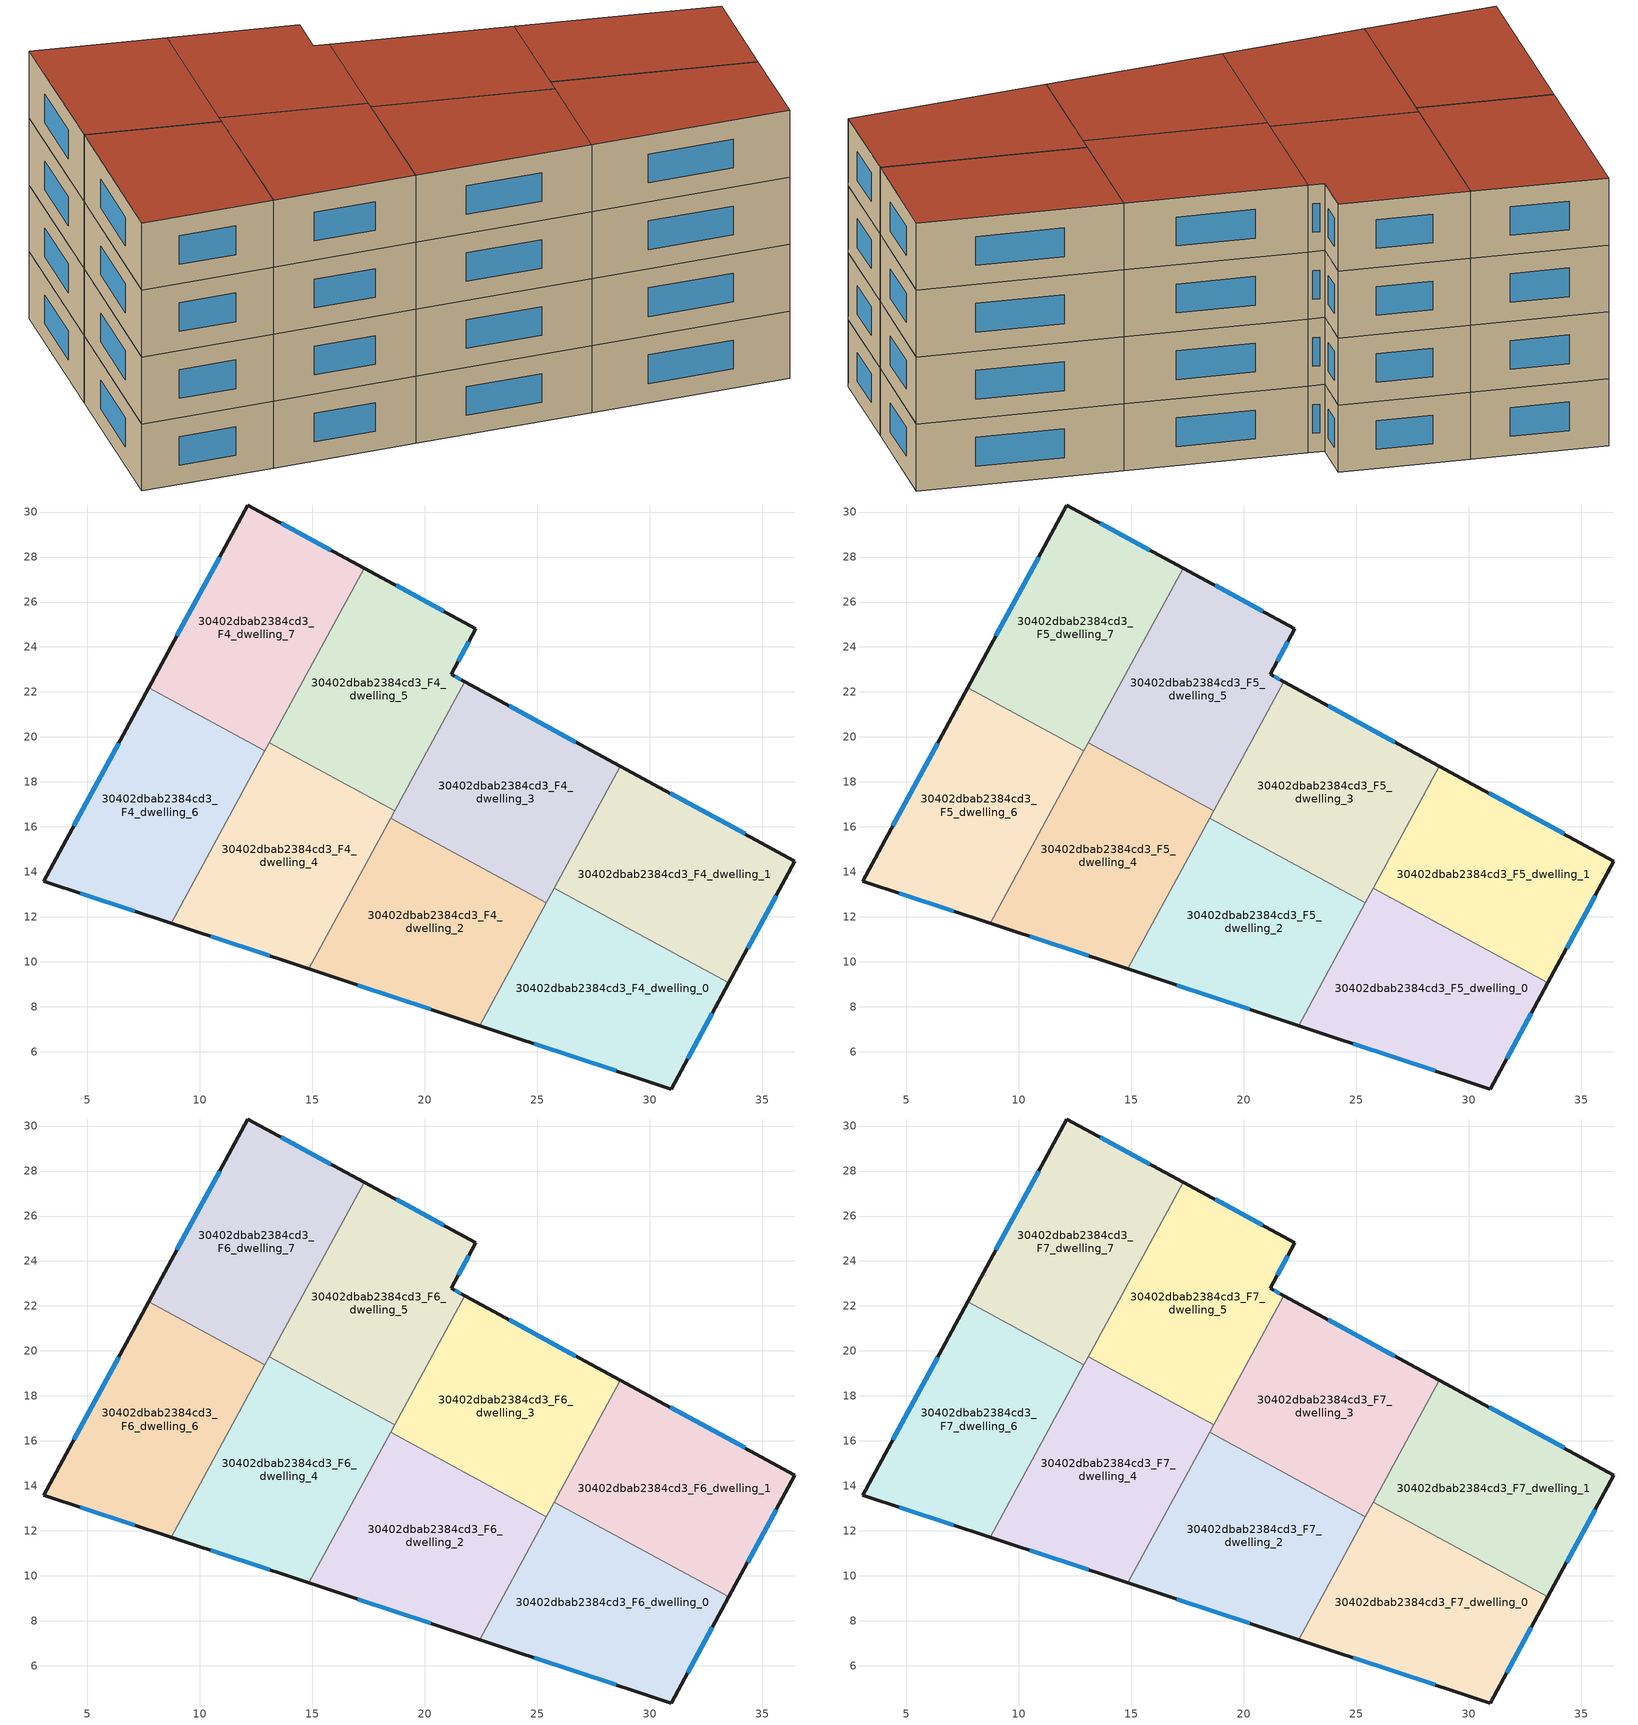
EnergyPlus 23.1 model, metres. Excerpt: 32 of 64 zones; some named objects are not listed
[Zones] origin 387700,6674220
30402dbab2384cd3_F4_dwelling_0
 floor to 30402dbab2384cd3_F3_dwelling_0 (EU_floor_Construction): 33.51,9.07 30.95,4.35 22.43,7.17 25.76,13.28 z12
 wall outside (EU_wall_Construction): 22.43,7.17 30.95,4.35 33.51,9.07 z12:15
 wall to 30402dbab2384cd3_F4_dwelling_1 (EU_wall_Construction): 33.51,9.07 25.76,13.28 z12:15
 wall to 30402dbab2384cd3_F4_dwelling_2 (EU_wall_Construction): 25.4,12.62 22.43,7.17 z12:15
 wall to 30402dbab2384cd3_F4_dwelling_3 (EU_wall_Construction): 25.75,13.28 25.4,12.62 z12:15
 window (EU_Window_Construction): 31.68,5.7 32.78,7.72 / 24.87,6.36 28.52,5.15 z12.86:14.14
30402dbab2384cd3_F4_dwelling_1
 floor to 30402dbab2384cd3_F3_dwelling_1 (EU_floor_Construction): 36.46,14.48 33.51,9.07 25.76,13.28 28.7,18.7 z12
 wall outside (EU_wall_Construction): 33.51,9.07 36.46,14.48 28.7,18.7 z12:15
 wall to 30402dbab2384cd3_F4_dwelling_3 (EU_wall_Construction): 28.7,18.7 25.76,13.28 z12:15
 window (EU_Window_Construction): 34.24,15.69 30.91,17.49 / 34.35,10.62 35.61,12.94 z12.86:14.14
30402dbab2384cd3_F4_dwelling_2
 floor to 30402dbab2384cd3_F3_dwelling_2 (EU_floor_Construction): 25.4,12.62 22.43,7.17 14.84,9.68 18.48,16.38 z12
 wall outside (EU_wall_Construction): 14.84,9.68 22.43,7.17 z12:15
 wall to 30402dbab2384cd3_F4_dwelling_3 (EU_wall_Construction): 25.4,12.62 18.48,16.38 z12:15
 wall to 30402dbab2384cd3_F4_dwelling_4 (EU_wall_Construction): 18.48,16.38 14.84,9.68 z12:15
 window (EU_Window_Construction): 17.01,8.97 20.27,7.89 z12.86:14.14
30402dbab2384cd3_F4_dwelling_3
 floor to 30402dbab2384cd3_F3_dwelling_3 (EU_floor_Construction): 28.7,18.7 25.4,12.62 18.48,16.38 21.78,22.46 z12
 wall outside (EU_wall_Construction): 28.7,18.7 21.78,22.46 z12:15
 wall to 30402dbab2384cd3_F4_dwelling_5 (EU_wall_Construction): 21.78,22.46 18.66,16.72 z12:15
 wall to 30402dbab2384cd3_F4_dwelling_4 (EU_wall_Construction): 18.66,16.72 18.48,16.38 z12:15
 window (EU_Window_Construction): 26.72,19.77 23.76,21.38 z12.86:14.14
30402dbab2384cd3_F4_dwelling_4
 floor to 30402dbab2384cd3_F3_dwelling_4 (EU_floor_Construction): 18.66,16.72 14.84,9.68 8.72,11.71 13.09,19.75 z12
 wall outside (EU_wall_Construction): 8.72,11.71 14.84,9.68 z12:15
 wall to 30402dbab2384cd3_F4_dwelling_5 (EU_wall_Construction): 18.66,16.72 13.09,19.75 z12:15
 wall to 30402dbab2384cd3_F4_dwelling_6 (EU_wall_Construction): 12.89,19.38 8.72,11.71 z12:15
 wall to 30402dbab2384cd3_F4_dwelling_7 (EU_wall_Construction): 13.09,19.75 12.89,19.38 z12:15
 window (EU_Window_Construction): 10.47,11.13 13.09,10.26 z12.86:14.14
30402dbab2384cd3_F4_dwelling_5
 floor to 30402dbab2384cd3_F3_dwelling_5 (EU_floor_Construction): 22.27,24.81 21.17,22.79 21.78,22.46 18.66,16.72 13.09,19.75 17.3,27.5 z12
 wall outside (EU_wall_Construction): 21.78,22.46 21.17,22.79 22.27,24.81 17.3,27.5 z12:15
 wall to 30402dbab2384cd3_F4_dwelling_7 (EU_wall_Construction): 17.3,27.5 13.09,19.75 z12:15
 window (EU_Window_Construction): 20.85,25.58 18.72,26.73 / 21.48,23.37 21.95,24.23 / 21.61,22.55 21.34,22.69 z12.86:14.14
30402dbab2384cd3_F4_dwelling_6
 floor to 30402dbab2384cd3_F3_dwelling_6 (EU_floor_Construction): 12.89,19.38 8.72,11.71 3.05,13.59 7.72,22.18 z12
 wall outside (EU_wall_Construction): 7.72,22.18 3.05,13.59 8.72,11.71 z12:15
 wall to 30402dbab2384cd3_F4_dwelling_7 (EU_wall_Construction): 12.89,19.38 7.72,22.18 z12:15
 window (EU_Window_Construction): 4.67,13.05 7.1,12.25 / 6.38,19.73 4.38,16.05 z12.86:14.14
30402dbab2384cd3_F4_dwelling_7
 floor to 30402dbab2384cd3_F3_dwelling_7 (EU_floor_Construction): 17.3,27.5 12.89,19.38 7.72,22.18 12.13,30.31 z12
 wall outside (EU_wall_Construction): 17.3,27.5 12.13,30.31 7.72,22.18 z12:15
 window (EU_Window_Construction): 10.87,27.99 8.98,24.51 / 15.83,28.31 13.61,29.51 z12.86:14.14
30402dbab2384cd3_F5_dwelling_0
 floor to 30402dbab2384cd3_F4_dwelling_0 (EU_floor_Construction): 33.51,9.07 30.95,4.35 22.43,7.17 25.76,13.28 z15
 wall outside (EU_wall_Construction): 22.43,7.17 30.95,4.35 33.51,9.07 z15:18
 wall to 30402dbab2384cd3_F5_dwelling_1 (EU_wall_Construction): 33.51,9.07 25.76,13.28 z15:18
 wall to 30402dbab2384cd3_F5_dwelling_2 (EU_wall_Construction): 25.4,12.62 22.43,7.17 z15:18
 wall to 30402dbab2384cd3_F5_dwelling_3 (EU_wall_Construction): 25.75,13.28 25.4,12.62 z15:18
 window (EU_Window_Construction): 31.68,5.7 32.78,7.72 / 24.87,6.36 28.52,5.15 z15.86:17.14
30402dbab2384cd3_F5_dwelling_1
 floor to 30402dbab2384cd3_F4_dwelling_1 (EU_floor_Construction): 36.46,14.48 33.51,9.07 25.76,13.28 28.7,18.7 z15
 wall outside (EU_wall_Construction): 33.51,9.07 36.46,14.48 28.7,18.7 z15:18
 wall to 30402dbab2384cd3_F5_dwelling_3 (EU_wall_Construction): 28.7,18.7 25.76,13.28 z15:18
 window (EU_Window_Construction): 34.24,15.69 30.91,17.49 / 34.35,10.62 35.61,12.94 z15.86:17.14
30402dbab2384cd3_F5_dwelling_2
 floor to 30402dbab2384cd3_F4_dwelling_2 (EU_floor_Construction): 25.4,12.62 22.43,7.17 14.84,9.68 18.48,16.38 z15
 wall outside (EU_wall_Construction): 14.84,9.68 22.43,7.17 z15:18
 wall to 30402dbab2384cd3_F5_dwelling_3 (EU_wall_Construction): 25.4,12.62 18.48,16.38 z15:18
 wall to 30402dbab2384cd3_F5_dwelling_4 (EU_wall_Construction): 18.48,16.38 14.84,9.68 z15:18
 window (EU_Window_Construction): 17.01,8.97 20.27,7.89 z15.86:17.14
30402dbab2384cd3_F5_dwelling_3
 floor to 30402dbab2384cd3_F4_dwelling_3 (EU_floor_Construction): 28.7,18.7 25.4,12.62 18.48,16.38 21.78,22.46 z15
 wall outside (EU_wall_Construction): 28.7,18.7 21.78,22.46 z15:18
 wall to 30402dbab2384cd3_F5_dwelling_5 (EU_wall_Construction): 21.78,22.46 18.66,16.72 z15:18
 wall to 30402dbab2384cd3_F5_dwelling_4 (EU_wall_Construction): 18.66,16.72 18.48,16.38 z15:18
 window (EU_Window_Construction): 26.72,19.77 23.76,21.38 z15.86:17.14
30402dbab2384cd3_F5_dwelling_4
 floor to 30402dbab2384cd3_F4_dwelling_4 (EU_floor_Construction): 18.66,16.72 14.84,9.68 8.72,11.71 13.09,19.75 z15
 wall outside (EU_wall_Construction): 8.72,11.71 14.84,9.68 z15:18
 wall to 30402dbab2384cd3_F5_dwelling_5 (EU_wall_Construction): 18.66,16.72 13.09,19.75 z15:18
 wall to 30402dbab2384cd3_F5_dwelling_6 (EU_wall_Construction): 12.89,19.38 8.72,11.71 z15:18
 wall to 30402dbab2384cd3_F5_dwelling_7 (EU_wall_Construction): 13.09,19.75 12.89,19.38 z15:18
 window (EU_Window_Construction): 10.47,11.13 13.09,10.26 z15.86:17.14
30402dbab2384cd3_F5_dwelling_5
 floor to 30402dbab2384cd3_F4_dwelling_5 (EU_floor_Construction): 22.27,24.81 21.17,22.79 21.78,22.46 18.66,16.72 13.09,19.75 17.3,27.5 z15
 wall outside (EU_wall_Construction): 21.78,22.46 21.17,22.79 22.27,24.81 17.3,27.5 z15:18
 wall to 30402dbab2384cd3_F5_dwelling_7 (EU_wall_Construction): 17.3,27.5 13.09,19.75 z15:18
 window (EU_Window_Construction): 20.85,25.58 18.72,26.73 / 21.48,23.37 21.95,24.23 / 21.61,22.55 21.34,22.69 z15.86:17.14
30402dbab2384cd3_F5_dwelling_6
 floor to 30402dbab2384cd3_F4_dwelling_6 (EU_floor_Construction): 12.89,19.38 8.72,11.71 3.05,13.59 7.72,22.18 z15
 wall outside (EU_wall_Construction): 7.72,22.18 3.05,13.59 8.72,11.71 z15:18
 wall to 30402dbab2384cd3_F5_dwelling_7 (EU_wall_Construction): 12.89,19.38 7.72,22.18 z15:18
 window (EU_Window_Construction): 4.67,13.05 7.1,12.25 / 6.38,19.73 4.38,16.05 z15.86:17.14
30402dbab2384cd3_F5_dwelling_7
 floor to 30402dbab2384cd3_F4_dwelling_7 (EU_floor_Construction): 17.3,27.5 12.89,19.38 7.72,22.18 12.13,30.31 z15
 wall outside (EU_wall_Construction): 17.3,27.5 12.13,30.31 7.72,22.18 z15:18
 window (EU_Window_Construction): 10.87,27.99 8.98,24.51 / 15.83,28.31 13.61,29.51 z15.86:17.14
30402dbab2384cd3_F6_dwelling_0
 floor to 30402dbab2384cd3_F5_dwelling_0 (EU_floor_Construction): 33.51,9.07 30.95,4.35 22.43,7.17 25.76,13.28 z18
 wall outside (EU_wall_Construction): 22.43,7.17 30.95,4.35 33.51,9.07 z18:21
 wall to 30402dbab2384cd3_F6_dwelling_1 (EU_wall_Construction): 33.51,9.07 25.76,13.28 z18:21
 wall to 30402dbab2384cd3_F6_dwelling_2 (EU_wall_Construction): 25.4,12.62 22.43,7.17 z18:21
 wall to 30402dbab2384cd3_F6_dwelling_3 (EU_wall_Construction): 25.75,13.28 25.4,12.62 z18:21
 window (EU_Window_Construction): 31.68,5.7 32.78,7.72 / 24.87,6.36 28.52,5.15 z18.86:20.14
30402dbab2384cd3_F6_dwelling_1
 floor to 30402dbab2384cd3_F5_dwelling_1 (EU_floor_Construction): 36.46,14.48 33.51,9.07 25.76,13.28 28.7,18.7 z18
 wall outside (EU_wall_Construction): 33.51,9.07 36.46,14.48 28.7,18.7 z18:21
 wall to 30402dbab2384cd3_F6_dwelling_3 (EU_wall_Construction): 28.7,18.7 25.76,13.28 z18:21
 window (EU_Window_Construction): 34.24,15.69 30.91,17.49 / 34.35,10.62 35.61,12.94 z18.86:20.14
30402dbab2384cd3_F6_dwelling_2
 floor to 30402dbab2384cd3_F5_dwelling_2 (EU_floor_Construction): 25.4,12.62 22.43,7.17 14.84,9.68 18.48,16.38 z18
 wall outside (EU_wall_Construction): 14.84,9.68 22.43,7.17 z18:21
 wall to 30402dbab2384cd3_F6_dwelling_3 (EU_wall_Construction): 25.4,12.62 18.48,16.38 z18:21
 wall to 30402dbab2384cd3_F6_dwelling_4 (EU_wall_Construction): 18.48,16.38 14.84,9.68 z18:21
 window (EU_Window_Construction): 17.01,8.97 20.27,7.89 z18.86:20.14
30402dbab2384cd3_F6_dwelling_3
 floor to 30402dbab2384cd3_F5_dwelling_3 (EU_floor_Construction): 28.7,18.7 25.4,12.62 18.48,16.38 21.78,22.46 z18
 wall outside (EU_wall_Construction): 28.7,18.7 21.78,22.46 z18:21
 wall to 30402dbab2384cd3_F6_dwelling_5 (EU_wall_Construction): 21.78,22.46 18.66,16.72 z18:21
 wall to 30402dbab2384cd3_F6_dwelling_4 (EU_wall_Construction): 18.66,16.72 18.48,16.38 z18:21
 window (EU_Window_Construction): 26.72,19.77 23.76,21.38 z18.86:20.14
30402dbab2384cd3_F6_dwelling_4
 floor to 30402dbab2384cd3_F5_dwelling_4 (EU_floor_Construction): 18.66,16.72 14.84,9.68 8.72,11.71 13.09,19.75 z18
 wall outside (EU_wall_Construction): 8.72,11.71 14.84,9.68 z18:21
 wall to 30402dbab2384cd3_F6_dwelling_5 (EU_wall_Construction): 18.66,16.72 13.09,19.75 z18:21
 wall to 30402dbab2384cd3_F6_dwelling_6 (EU_wall_Construction): 12.89,19.38 8.72,11.71 z18:21
 wall to 30402dbab2384cd3_F6_dwelling_7 (EU_wall_Construction): 13.09,19.75 12.89,19.38 z18:21
 window (EU_Window_Construction): 10.47,11.13 13.09,10.26 z18.86:20.14
30402dbab2384cd3_F6_dwelling_5
 floor to 30402dbab2384cd3_F5_dwelling_5 (EU_floor_Construction): 22.27,24.81 21.17,22.79 21.78,22.46 18.66,16.72 13.09,19.75 17.3,27.5 z18
 wall outside (EU_wall_Construction): 21.78,22.46 21.17,22.79 22.27,24.81 17.3,27.5 z18:21
 wall to 30402dbab2384cd3_F6_dwelling_7 (EU_wall_Construction): 17.3,27.5 13.09,19.75 z18:21
 window (EU_Window_Construction): 20.85,25.58 18.72,26.73 / 21.48,23.37 21.95,24.23 / 21.61,22.55 21.34,22.69 z18.86:20.14
30402dbab2384cd3_F6_dwelling_6
 floor to 30402dbab2384cd3_F5_dwelling_6 (EU_floor_Construction): 12.89,19.38 8.72,11.71 3.05,13.59 7.72,22.18 z18
 wall outside (EU_wall_Construction): 7.72,22.18 3.05,13.59 8.72,11.71 z18:21
 wall to 30402dbab2384cd3_F6_dwelling_7 (EU_wall_Construction): 12.89,19.38 7.72,22.18 z18:21
 window (EU_Window_Construction): 4.67,13.05 7.1,12.25 / 6.38,19.73 4.38,16.05 z18.86:20.14
30402dbab2384cd3_F6_dwelling_7
 floor to 30402dbab2384cd3_F5_dwelling_7 (EU_floor_Construction): 17.3,27.5 12.89,19.38 7.72,22.18 12.13,30.31 z18
 wall outside (EU_wall_Construction): 17.3,27.5 12.13,30.31 7.72,22.18 z18:21
 window (EU_Window_Construction): 10.87,27.99 8.98,24.51 / 15.83,28.31 13.61,29.51 z18.86:20.14
30402dbab2384cd3_F7_dwelling_0
 floor to 30402dbab2384cd3_F6_dwelling_0 (EU_floor_Construction): 33.51,9.07 30.95,4.35 22.43,7.17 25.76,13.28 z21
 wall outside (EU_wall_Construction): 22.43,7.17 30.95,4.35 33.51,9.07 z21:24
 wall to 30402dbab2384cd3_F7_dwelling_1 (EU_wall_Construction): 33.51,9.07 25.76,13.28 z21:24
 wall to 30402dbab2384cd3_F7_dwelling_2 (EU_wall_Construction): 25.4,12.62 22.43,7.17 z21:24
 wall to 30402dbab2384cd3_F7_dwelling_3 (EU_wall_Construction): 25.75,13.28 25.4,12.62 z21:24
 window (EU_Window_Construction): 31.68,5.7 32.78,7.72 / 24.87,6.36 28.52,5.15 z21.86:23.14
 roof outside (EU_roof_Construction): 30.95,4.35 33.51,9.07 25.76,13.28 22.43,7.17 z24
30402dbab2384cd3_F7_dwelling_1
 floor to 30402dbab2384cd3_F6_dwelling_1 (EU_floor_Construction): 36.46,14.48 33.51,9.07 25.76,13.28 28.7,18.7 z21
 wall outside (EU_wall_Construction): 33.51,9.07 36.46,14.48 28.7,18.7 z21:24
 wall to 30402dbab2384cd3_F7_dwelling_3 (EU_wall_Construction): 28.7,18.7 25.76,13.28 z21:24
 window (EU_Window_Construction): 34.24,15.69 30.91,17.49 / 34.35,10.62 35.61,12.94 z21.86:23.14
 roof outside (EU_roof_Construction): 33.51,9.07 36.46,14.48 28.7,18.7 25.76,13.28 z24
30402dbab2384cd3_F7_dwelling_2
 floor to 30402dbab2384cd3_F6_dwelling_2 (EU_floor_Construction): 25.4,12.62 22.43,7.17 14.84,9.68 18.48,16.38 z21
 wall outside (EU_wall_Construction): 14.84,9.68 22.43,7.17 z21:24
 wall to 30402dbab2384cd3_F7_dwelling_3 (EU_wall_Construction): 25.4,12.62 18.48,16.38 z21:24
 wall to 30402dbab2384cd3_F7_dwelling_4 (EU_wall_Construction): 18.48,16.38 14.84,9.68 z21:24
 window (EU_Window_Construction): 17.01,8.97 20.27,7.89 z21.86:23.14
 roof outside (EU_roof_Construction): 22.43,7.17 25.4,12.62 18.48,16.38 14.84,9.68 z24
30402dbab2384cd3_F7_dwelling_3
 floor to 30402dbab2384cd3_F6_dwelling_3 (EU_floor_Construction): 28.7,18.7 25.4,12.62 18.48,16.38 21.78,22.46 z21
 wall outside (EU_wall_Construction): 28.7,18.7 21.78,22.46 z21:24
 wall to 30402dbab2384cd3_F7_dwelling_5 (EU_wall_Construction): 21.78,22.46 18.66,16.72 z21:24
 wall to 30402dbab2384cd3_F7_dwelling_4 (EU_wall_Construction): 18.66,16.72 18.48,16.38 z21:24
 window (EU_Window_Construction): 26.72,19.77 23.76,21.38 z21.86:23.14
 roof outside (EU_roof_Construction): 25.4,12.62 28.7,18.7 21.78,22.46 18.48,16.38 z24
30402dbab2384cd3_F7_dwelling_4
 floor to 30402dbab2384cd3_F6_dwelling_4 (EU_floor_Construction): 18.66,16.72 14.84,9.68 8.72,11.71 13.09,19.75 z21
 wall outside (EU_wall_Construction): 8.72,11.71 14.84,9.68 z21:24
 wall to 30402dbab2384cd3_F7_dwelling_5 (EU_wall_Construction): 18.66,16.72 13.09,19.75 z21:24
 wall to 30402dbab2384cd3_F7_dwelling_6 (EU_wall_Construction): 12.89,19.38 8.72,11.71 z21:24
 wall to 30402dbab2384cd3_F7_dwelling_7 (EU_wall_Construction): 13.09,19.75 12.89,19.38 z21:24
 window (EU_Window_Construction): 10.47,11.13 13.09,10.26 z21.86:23.14
 roof outside (EU_roof_Construction): 14.84,9.68 18.66,16.72 13.09,19.75 8.72,11.71 z24
30402dbab2384cd3_F7_dwelling_5
 floor to 30402dbab2384cd3_F6_dwelling_5 (EU_floor_Construction): 22.27,24.81 21.17,22.79 21.78,22.46 18.66,16.72 13.09,19.75 17.3,27.5 z21
 wall outside (EU_wall_Construction): 21.78,22.46 21.17,22.79 22.27,24.81 17.3,27.5 z21:24
 wall to 30402dbab2384cd3_F7_dwelling_7 (EU_wall_Construction): 17.3,27.5 13.09,19.75 z21:24
 window (EU_Window_Construction): 20.85,25.58 18.72,26.73 / 21.48,23.37 21.95,24.23 / 21.61,22.55 21.34,22.69 z21.86:23.14
 roof outside (EU_roof_Construction): 18.66,16.72 21.78,22.46 21.17,22.79 22.27,24.81 17.3,27.5 13.09,19.75 z24
30402dbab2384cd3_F7_dwelling_6
 floor to 30402dbab2384cd3_F6_dwelling_6 (EU_floor_Construction): 12.89,19.38 8.72,11.71 3.05,13.59 7.72,22.18 z21
 wall outside (EU_wall_Construction): 7.72,22.18 3.05,13.59 8.72,11.71 z21:24
 wall to 30402dbab2384cd3_F7_dwelling_7 (EU_wall_Construction): 12.89,19.38 7.72,22.18 z21:24
 window (EU_Window_Construction): 4.67,13.05 7.1,12.25 / 6.38,19.73 4.38,16.05 z21.86:23.14
 roof outside (EU_roof_Construction): 8.72,11.71 12.89,19.38 7.72,22.18 3.05,13.59 z24
30402dbab2384cd3_F7_dwelling_7
 floor to 30402dbab2384cd3_F6_dwelling_7 (EU_floor_Construction): 17.3,27.5 12.89,19.38 7.72,22.18 12.13,30.31 z21
 wall outside (EU_wall_Construction): 17.3,27.5 12.13,30.31 7.72,22.18 z21:24
 window (EU_Window_Construction): 10.87,27.99 8.98,24.51 / 15.83,28.31 13.61,29.51 z21.86:23.14
 roof outside (EU_roof_Construction): 12.89,19.38 17.3,27.5 12.13,30.31 7.72,22.18 z24
[Building]
EU S2 Campaign: North Axis=0; Terrain=City; Solar Distribution=FullExterior
[Site:Location]
Helsinki-Vantaa.AP: Latitude=60.317; Longitude=24.963; Time Zone=2; Elevation=54.6
[SizingPeriod:WeatherFileDays]
AnnualSizingPeriod: Begin Month=1; Begin Day of Month=1; End Month=12; End Day of Month=31; Day of Week for Start Day=Monday; Use Weather File Daylight Saving Period=No; Use Weather File Rain and Snow Indicators=No
[MATERIAL]
EU_InternalMass_Material: Roughness=MediumRough; Thickness=0.1; Conductivity=1; Density=1800; Specific Heat=900; Thermal Absorptance=0.9; Solar Absorptance=0.7; Visible Absorptance=0.7
[MATERIAL:NOMASS] Roughness=MediumRough; Thermal Absorptance=0.9; Solar Absorptance=0.7; Visible Absorptance=0.7
Name | Thermal Resistance
EU_wall_NoMass | 5.91765
EU_roof_NoMass | 11.1778
EU_floor_NoMass | 6.2875
[WINDOWMATERIAL:SIMPLEGLAZINGSYSTEM]
EU_Window_SimpleGlazing: UFactor=0.994035; Solar Heat Gain Coefficient=0.7; Visible Transmittance=0.7
[CONSTRUCTION]
EU_wall_Construction: EU_wall_NoMass
EU_roof_Construction: EU_roof_NoMass
EU_floor_Construction: EU_floor_NoMass
EU_Window_Construction: EU_Window_SimpleGlazing
EU_InternalMass_Construction: EU_InternalMass_Material
[ZONE] Type=1; Multiplier=1; Ceiling Height=autocalculate; Floor Area=autocalculate; Part of Total Floor Area=Yes
Name | Volume
30402dbab2384cd3_F4_dwelling_0; 30402dbab2384cd3_F5_dwelling_0; 30402dbab2384cd3_F6_dwelling_0; 30402dbab2384cd3_F7_dwelling_0 | 163.248
30402dbab2384cd3_F4_dwelling_1; 30402dbab2384cd3_F5_dwelling_1; 30402dbab2384cd3_F6_dwelling_1; 30402dbab2384cd3_F7_dwelling_1 | 163.244
30402dbab2384cd3_F4_dwelling_2; 30402dbab2384cd3_F5_dwelling_2; 30402dbab2384cd3_F6_dwelling_2; 30402dbab2384cd3_F7_dwelling_2 | 163.25
30402dbab2384cd3_F4_dwelling_3; 30402dbab2384cd3_F5_dwelling_3; 30402dbab2384cd3_F6_dwelling_3; 30402dbab2384cd3_F7_dwelling_3 | 163.269
30402dbab2384cd3_F4_dwelling_4; 30402dbab2384cd3_F5_dwelling_4; 30402dbab2384cd3_F6_dwelling_4; 30402dbab2384cd3_F7_dwelling_4; 30402dbab2384cd3_F4_dwelling_5; 30402dbab2384cd3_F5_dwelling_5; 30402dbab2384cd3_F6_dwelling_5; 30402dbab2384cd3_F7_dwelling_5 | 163.252
30402dbab2384cd3_F4_dwelling_6; 30402dbab2384cd3_F5_dwelling_6; 30402dbab2384cd3_F6_dwelling_6; 30402dbab2384cd3_F7_dwelling_6 | 163.263
30402dbab2384cd3_F4_dwelling_7; 30402dbab2384cd3_F5_dwelling_7; 30402dbab2384cd3_F6_dwelling_7; 30402dbab2384cd3_F7_dwelling_7 | 163.257
[INTERNALMASS] Construction=EU_InternalMass_Construction
Name | Zone or ZoneList | Surface Area
30402dbab2384cd3_F4_dwelling_0_EU_InternalMass | 30402dbab2384cd3_F4_dwelling_0 | 54.4162
30402dbab2384cd3_F4_dwelling_1_EU_InternalMass | 30402dbab2384cd3_F4_dwelling_1 | 54.4143
30402dbab2384cd3_F4_dwelling_2_EU_InternalMass | 30402dbab2384cd3_F4_dwelling_2 | 54.4169
30402dbab2384cd3_F4_dwelling_3_EU_InternalMass | 30402dbab2384cd3_F4_dwelling_3 | 54.4228
30402dbab2384cd3_F4_dwelling_4_EU_InternalMass | 30402dbab2384cd3_F4_dwelling_4 | 54.4176
30402dbab2384cd3_F4_dwelling_5_EU_InternalMass | 30402dbab2384cd3_F4_dwelling_5 | 54.417
30402dbab2384cd3_F4_dwelling_6_EU_InternalMass | 30402dbab2384cd3_F4_dwelling_6 | 54.4213
30402dbab2384cd3_F4_dwelling_7_EU_InternalMass | 30402dbab2384cd3_F4_dwelling_7 | 54.4189
30402dbab2384cd3_F5_dwelling_0_EU_InternalMass | 30402dbab2384cd3_F5_dwelling_0 | 54.4162
30402dbab2384cd3_F5_dwelling_1_EU_InternalMass | 30402dbab2384cd3_F5_dwelling_1 | 54.4143
30402dbab2384cd3_F5_dwelling_2_EU_InternalMass | 30402dbab2384cd3_F5_dwelling_2 | 54.4169
30402dbab2384cd3_F5_dwelling_3_EU_InternalMass | 30402dbab2384cd3_F5_dwelling_3 | 54.4228
30402dbab2384cd3_F5_dwelling_4_EU_InternalMass | 30402dbab2384cd3_F5_dwelling_4 | 54.4176
30402dbab2384cd3_F5_dwelling_5_EU_InternalMass | 30402dbab2384cd3_F5_dwelling_5 | 54.417
30402dbab2384cd3_F5_dwelling_6_EU_InternalMass | 30402dbab2384cd3_F5_dwelling_6 | 54.4213
30402dbab2384cd3_F5_dwelling_7_EU_InternalMass | 30402dbab2384cd3_F5_dwelling_7 | 54.4189
30402dbab2384cd3_F6_dwelling_0_EU_InternalMass | 30402dbab2384cd3_F6_dwelling_0 | 54.4162
30402dbab2384cd3_F6_dwelling_1_EU_InternalMass | 30402dbab2384cd3_F6_dwelling_1 | 54.4143
30402dbab2384cd3_F6_dwelling_2_EU_InternalMass | 30402dbab2384cd3_F6_dwelling_2 | 54.4169
30402dbab2384cd3_F6_dwelling_3_EU_InternalMass | 30402dbab2384cd3_F6_dwelling_3 | 54.4228
30402dbab2384cd3_F6_dwelling_4_EU_InternalMass | 30402dbab2384cd3_F6_dwelling_4 | 54.4176
30402dbab2384cd3_F6_dwelling_5_EU_InternalMass | 30402dbab2384cd3_F6_dwelling_5 | 54.417
30402dbab2384cd3_F6_dwelling_6_EU_InternalMass | 30402dbab2384cd3_F6_dwelling_6 | 54.4213
30402dbab2384cd3_F6_dwelling_7_EU_InternalMass | 30402dbab2384cd3_F6_dwelling_7 | 54.4189
30402dbab2384cd3_F7_dwelling_0_EU_InternalMass | 30402dbab2384cd3_F7_dwelling_0 | 54.4162
30402dbab2384cd3_F7_dwelling_1_EU_InternalMass | 30402dbab2384cd3_F7_dwelling_1 | 54.4143
30402dbab2384cd3_F7_dwelling_2_EU_InternalMass | 30402dbab2384cd3_F7_dwelling_2 | 54.4169
30402dbab2384cd3_F7_dwelling_3_EU_InternalMass | 30402dbab2384cd3_F7_dwelling_3 | 54.4228
30402dbab2384cd3_F7_dwelling_4_EU_InternalMass | 30402dbab2384cd3_F7_dwelling_4 | 54.4176
30402dbab2384cd3_F7_dwelling_5_EU_InternalMass | 30402dbab2384cd3_F7_dwelling_5 | 54.417
30402dbab2384cd3_F7_dwelling_6_EU_InternalMass | 30402dbab2384cd3_F7_dwelling_6 | 54.4213
30402dbab2384cd3_F7_dwelling_7_EU_InternalMass | 30402dbab2384cd3_F7_dwelling_7 | 54.4189
[OTHEREQUIPMENT] Fuel Type=Electricity; Design Level Calculation Method=Watts/Area; Power per Zone Floor Area=1; Fraction Latent=0; Fraction Radiant=0; Fraction Lost=0; Carbon Dioxide Generation Rate=0; EndUse Subcategory=EU_Step8_InternalGains
Name | Zone or ZoneList or Space or SpaceList | Schedule
EU_Step8_InternalGain_30402dbab2384cd3_F4_dwelling_0_f000 | 30402dbab2384cd3_F4_dwelling_0 | EU_Step8_GainSchedule_30402dbab2384cd3_F4_dwelling_0_f000
EU_Step8_InternalGain_30402dbab2384cd3_F4_dwelling_1_f000 | 30402dbab2384cd3_F4_dwelling_1 | EU_Step8_GainSchedule_30402dbab2384cd3_F4_dwelling_1_f000
EU_Step8_InternalGain_30402dbab2384cd3_F4_dwelling_2_f000 | 30402dbab2384cd3_F4_dwelling_2 | EU_Step8_GainSchedule_30402dbab2384cd3_F4_dwelling_2_f000
EU_Step8_InternalGain_30402dbab2384cd3_F4_dwelling_3_f000 | 30402dbab2384cd3_F4_dwelling_3 | EU_Step8_GainSchedule_30402dbab2384cd3_F4_dwelling_3_f000
EU_Step8_InternalGain_30402dbab2384cd3_F4_dwelling_4_f000 | 30402dbab2384cd3_F4_dwelling_4 | EU_Step8_GainSchedule_30402dbab2384cd3_F4_dwelling_4_f000
EU_Step8_InternalGain_30402dbab2384cd3_F4_dwelling_5_f000 | 30402dbab2384cd3_F4_dwelling_5 | EU_Step8_GainSchedule_30402dbab2384cd3_F4_dwelling_5_f000
EU_Step8_InternalGain_30402dbab2384cd3_F4_dwelling_6_f000 | 30402dbab2384cd3_F4_dwelling_6 | EU_Step8_GainSchedule_30402dbab2384cd3_F4_dwelling_6_f000
EU_Step8_InternalGain_30402dbab2384cd3_F4_dwelling_7_f000 | 30402dbab2384cd3_F4_dwelling_7 | EU_Step8_GainSchedule_30402dbab2384cd3_F4_dwelling_7_f000
EU_Step8_InternalGain_30402dbab2384cd3_F5_dwelling_0_f000 | 30402dbab2384cd3_F5_dwelling_0 | EU_Step8_GainSchedule_30402dbab2384cd3_F5_dwelling_0_f000
EU_Step8_InternalGain_30402dbab2384cd3_F5_dwelling_1_f000 | 30402dbab2384cd3_F5_dwelling_1 | EU_Step8_GainSchedule_30402dbab2384cd3_F5_dwelling_1_f000
EU_Step8_InternalGain_30402dbab2384cd3_F5_dwelling_2_f000 | 30402dbab2384cd3_F5_dwelling_2 | EU_Step8_GainSchedule_30402dbab2384cd3_F5_dwelling_2_f000
EU_Step8_InternalGain_30402dbab2384cd3_F5_dwelling_3_f000 | 30402dbab2384cd3_F5_dwelling_3 | EU_Step8_GainSchedule_30402dbab2384cd3_F5_dwelling_3_f000
EU_Step8_InternalGain_30402dbab2384cd3_F5_dwelling_4_f000 | 30402dbab2384cd3_F5_dwelling_4 | EU_Step8_GainSchedule_30402dbab2384cd3_F5_dwelling_4_f000
EU_Step8_InternalGain_30402dbab2384cd3_F5_dwelling_5_f000 | 30402dbab2384cd3_F5_dwelling_5 | EU_Step8_GainSchedule_30402dbab2384cd3_F5_dwelling_5_f000
EU_Step8_InternalGain_30402dbab2384cd3_F5_dwelling_6_f000 | 30402dbab2384cd3_F5_dwelling_6 | EU_Step8_GainSchedule_30402dbab2384cd3_F5_dwelling_6_f000
EU_Step8_InternalGain_30402dbab2384cd3_F5_dwelling_7_f000 | 30402dbab2384cd3_F5_dwelling_7 | EU_Step8_GainSchedule_30402dbab2384cd3_F5_dwelling_7_f000
EU_Step8_InternalGain_30402dbab2384cd3_F6_dwelling_0_f000 | 30402dbab2384cd3_F6_dwelling_0 | EU_Step8_GainSchedule_30402dbab2384cd3_F6_dwelling_0_f000
EU_Step8_InternalGain_30402dbab2384cd3_F6_dwelling_1_f000 | 30402dbab2384cd3_F6_dwelling_1 | EU_Step8_GainSchedule_30402dbab2384cd3_F6_dwelling_1_f000
EU_Step8_InternalGain_30402dbab2384cd3_F6_dwelling_2_f000 | 30402dbab2384cd3_F6_dwelling_2 | EU_Step8_GainSchedule_30402dbab2384cd3_F6_dwelling_2_f000
EU_Step8_InternalGain_30402dbab2384cd3_F6_dwelling_3_f000 | 30402dbab2384cd3_F6_dwelling_3 | EU_Step8_GainSchedule_30402dbab2384cd3_F6_dwelling_3_f000
EU_Step8_InternalGain_30402dbab2384cd3_F6_dwelling_4_f000 | 30402dbab2384cd3_F6_dwelling_4 | EU_Step8_GainSchedule_30402dbab2384cd3_F6_dwelling_4_f000
EU_Step8_InternalGain_30402dbab2384cd3_F6_dwelling_5_f000 | 30402dbab2384cd3_F6_dwelling_5 | EU_Step8_GainSchedule_30402dbab2384cd3_F6_dwelling_5_f000
EU_Step8_InternalGain_30402dbab2384cd3_F6_dwelling_6_f000 | 30402dbab2384cd3_F6_dwelling_6 | EU_Step8_GainSchedule_30402dbab2384cd3_F6_dwelling_6_f000
EU_Step8_InternalGain_30402dbab2384cd3_F6_dwelling_7_f000 | 30402dbab2384cd3_F6_dwelling_7 | EU_Step8_GainSchedule_30402dbab2384cd3_F6_dwelling_7_f000
EU_Step8_InternalGain_30402dbab2384cd3_F7_dwelling_0_f000 | 30402dbab2384cd3_F7_dwelling_0 | EU_Step8_GainSchedule_30402dbab2384cd3_F7_dwelling_0_f000
EU_Step8_InternalGain_30402dbab2384cd3_F7_dwelling_1_f000 | 30402dbab2384cd3_F7_dwelling_1 | EU_Step8_GainSchedule_30402dbab2384cd3_F7_dwelling_1_f000
EU_Step8_InternalGain_30402dbab2384cd3_F7_dwelling_2_f000 | 30402dbab2384cd3_F7_dwelling_2 | EU_Step8_GainSchedule_30402dbab2384cd3_F7_dwelling_2_f000
EU_Step8_InternalGain_30402dbab2384cd3_F7_dwelling_3_f000 | 30402dbab2384cd3_F7_dwelling_3 | EU_Step8_GainSchedule_30402dbab2384cd3_F7_dwelling_3_f000
EU_Step8_InternalGain_30402dbab2384cd3_F7_dwelling_4_f000 | 30402dbab2384cd3_F7_dwelling_4 | EU_Step8_GainSchedule_30402dbab2384cd3_F7_dwelling_4_f000
EU_Step8_InternalGain_30402dbab2384cd3_F7_dwelling_5_f000 | 30402dbab2384cd3_F7_dwelling_5 | EU_Step8_GainSchedule_30402dbab2384cd3_F7_dwelling_5_f000
EU_Step8_InternalGain_30402dbab2384cd3_F7_dwelling_6_f000 | 30402dbab2384cd3_F7_dwelling_6 | EU_Step8_GainSchedule_30402dbab2384cd3_F7_dwelling_6_f000
EU_Step8_InternalGain_30402dbab2384cd3_F7_dwelling_7_f000 | 30402dbab2384cd3_F7_dwelling_7 | EU_Step8_GainSchedule_30402dbab2384cd3_F7_dwelling_7_f000
[ZONEVENTILATION:DESIGNFLOWRATE] Schedule=EU_AlwaysOn; Design Flow Rate Calculation Method=AirChanges/Hour; Air Changes per Hour=0.596421; Ventilation Type=Natural; Fan Pressure Rise=0; Fan Total Efficiency=1; Constant Term Coefficient=1; Temperature Term Coefficient=0; Velocity Term Coefficient=0; Velocity Squared Term Coefficient=0; Minimum Indoor Temperature=-100; Maximum Indoor Temperature=100; Delta Temperature=-100; Minimum Outdoor Temperature=-100; Maximum Outdoor Temperature=100; Maximum Wind Speed=40
Name | Zone or ZoneList or Space or SpaceList
EU_ConstantAir_30402dbab2384cd3_F4_dwelling_0 | 30402dbab2384cd3_F4_dwelling_0
EU_ConstantAir_30402dbab2384cd3_F4_dwelling_1 | 30402dbab2384cd3_F4_dwelling_1
EU_ConstantAir_30402dbab2384cd3_F4_dwelling_2 | 30402dbab2384cd3_F4_dwelling_2
EU_ConstantAir_30402dbab2384cd3_F4_dwelling_3 | 30402dbab2384cd3_F4_dwelling_3
EU_ConstantAir_30402dbab2384cd3_F4_dwelling_4 | 30402dbab2384cd3_F4_dwelling_4
EU_ConstantAir_30402dbab2384cd3_F4_dwelling_5 | 30402dbab2384cd3_F4_dwelling_5
EU_ConstantAir_30402dbab2384cd3_F4_dwelling_6 | 30402dbab2384cd3_F4_dwelling_6
EU_ConstantAir_30402dbab2384cd3_F4_dwelling_7 | 30402dbab2384cd3_F4_dwelling_7
EU_ConstantAir_30402dbab2384cd3_F5_dwelling_0 | 30402dbab2384cd3_F5_dwelling_0
EU_ConstantAir_30402dbab2384cd3_F5_dwelling_1 | 30402dbab2384cd3_F5_dwelling_1
EU_ConstantAir_30402dbab2384cd3_F5_dwelling_2 | 30402dbab2384cd3_F5_dwelling_2
EU_ConstantAir_30402dbab2384cd3_F5_dwelling_3 | 30402dbab2384cd3_F5_dwelling_3
EU_ConstantAir_30402dbab2384cd3_F5_dwelling_4 | 30402dbab2384cd3_F5_dwelling_4
EU_ConstantAir_30402dbab2384cd3_F5_dwelling_5 | 30402dbab2384cd3_F5_dwelling_5
EU_ConstantAir_30402dbab2384cd3_F5_dwelling_6 | 30402dbab2384cd3_F5_dwelling_6
EU_ConstantAir_30402dbab2384cd3_F5_dwelling_7 | 30402dbab2384cd3_F5_dwelling_7
EU_ConstantAir_30402dbab2384cd3_F6_dwelling_0 | 30402dbab2384cd3_F6_dwelling_0
EU_ConstantAir_30402dbab2384cd3_F6_dwelling_1 | 30402dbab2384cd3_F6_dwelling_1
EU_ConstantAir_30402dbab2384cd3_F6_dwelling_2 | 30402dbab2384cd3_F6_dwelling_2
EU_ConstantAir_30402dbab2384cd3_F6_dwelling_3 | 30402dbab2384cd3_F6_dwelling_3
EU_ConstantAir_30402dbab2384cd3_F6_dwelling_4 | 30402dbab2384cd3_F6_dwelling_4
EU_ConstantAir_30402dbab2384cd3_F6_dwelling_5 | 30402dbab2384cd3_F6_dwelling_5
EU_ConstantAir_30402dbab2384cd3_F6_dwelling_6 | 30402dbab2384cd3_F6_dwelling_6
EU_ConstantAir_30402dbab2384cd3_F6_dwelling_7 | 30402dbab2384cd3_F6_dwelling_7
EU_ConstantAir_30402dbab2384cd3_F7_dwelling_0 | 30402dbab2384cd3_F7_dwelling_0
EU_ConstantAir_30402dbab2384cd3_F7_dwelling_1 | 30402dbab2384cd3_F7_dwelling_1
EU_ConstantAir_30402dbab2384cd3_F7_dwelling_2 | 30402dbab2384cd3_F7_dwelling_2
EU_ConstantAir_30402dbab2384cd3_F7_dwelling_3 | 30402dbab2384cd3_F7_dwelling_3
EU_ConstantAir_30402dbab2384cd3_F7_dwelling_4 | 30402dbab2384cd3_F7_dwelling_4
EU_ConstantAir_30402dbab2384cd3_F7_dwelling_5 | 30402dbab2384cd3_F7_dwelling_5
EU_ConstantAir_30402dbab2384cd3_F7_dwelling_6 | 30402dbab2384cd3_F7_dwelling_6
EU_ConstantAir_30402dbab2384cd3_F7_dwelling_7 | 30402dbab2384cd3_F7_dwelling_7
[HVACTEMPLATE:ZONE:IDEALLOADSAIRSYSTEM] System Availability Schedule=EU_AlwaysOn; Maximum Heating Supply Air Temperature=50; Minimum Cooling Supply Air Temperature=13; Maximum Heating Supply Air Humidity Ratio=0.0156; Minimum Cooling Supply Air Humidity Ratio=0.0077; Heating Limit=NoLimit; Cooling Limit=NoLimit; Heating Availability Schedule=EU_AlwaysOn; Cooling Availability Schedule=EU_CoolingOff; Dehumidification Control Type=ConstantSensibleHeatRatio; Cooling Sensible Heat Ratio=0.7; Dehumidification Setpoint=60; Humidification Control Type=None; Humidification Setpoint=30; Outdoor Air Method=None; Outdoor Air Flow Rate per Person=0.00944; Outdoor Air Flow Rate per Zone Floor Area=0; Outdoor Air Flow Rate per Zone=0; Demand Controlled Ventilation Type=None; Outdoor Air Economizer Type=NoEconomizer; Heat Recovery Type=None; Sensible Heat Recovery Effectiveness=0.7; Latent Heat Recovery Effectiveness=0.65
Name | Template Thermostat
30402dbab2384cd3_F4_dwelling_0 | EU_HeatOnly_30402dbab2384cd3_F4_dwelling_0
30402dbab2384cd3_F4_dwelling_1 | EU_HeatOnly_30402dbab2384cd3_F4_dwelling_1
30402dbab2384cd3_F4_dwelling_2 | EU_HeatOnly_30402dbab2384cd3_F4_dwelling_2
30402dbab2384cd3_F4_dwelling_3 | EU_HeatOnly_30402dbab2384cd3_F4_dwelling_3
30402dbab2384cd3_F4_dwelling_4 | EU_HeatOnly_30402dbab2384cd3_F4_dwelling_4
30402dbab2384cd3_F4_dwelling_5 | EU_HeatOnly_30402dbab2384cd3_F4_dwelling_5
30402dbab2384cd3_F4_dwelling_6 | EU_HeatOnly_30402dbab2384cd3_F4_dwelling_6
30402dbab2384cd3_F4_dwelling_7 | EU_HeatOnly_30402dbab2384cd3_F4_dwelling_7
30402dbab2384cd3_F5_dwelling_0 | EU_HeatOnly_30402dbab2384cd3_F5_dwelling_0
30402dbab2384cd3_F5_dwelling_1 | EU_HeatOnly_30402dbab2384cd3_F5_dwelling_1
30402dbab2384cd3_F5_dwelling_2 | EU_HeatOnly_30402dbab2384cd3_F5_dwelling_2
30402dbab2384cd3_F5_dwelling_3 | EU_HeatOnly_30402dbab2384cd3_F5_dwelling_3
30402dbab2384cd3_F5_dwelling_4 | EU_HeatOnly_30402dbab2384cd3_F5_dwelling_4
30402dbab2384cd3_F5_dwelling_5 | EU_HeatOnly_30402dbab2384cd3_F5_dwelling_5
30402dbab2384cd3_F5_dwelling_6 | EU_HeatOnly_30402dbab2384cd3_F5_dwelling_6
30402dbab2384cd3_F5_dwelling_7 | EU_HeatOnly_30402dbab2384cd3_F5_dwelling_7
30402dbab2384cd3_F6_dwelling_0 | EU_HeatOnly_30402dbab2384cd3_F6_dwelling_0
30402dbab2384cd3_F6_dwelling_1 | EU_HeatOnly_30402dbab2384cd3_F6_dwelling_1
30402dbab2384cd3_F6_dwelling_2 | EU_HeatOnly_30402dbab2384cd3_F6_dwelling_2
30402dbab2384cd3_F6_dwelling_3 | EU_HeatOnly_30402dbab2384cd3_F6_dwelling_3
30402dbab2384cd3_F6_dwelling_4 | EU_HeatOnly_30402dbab2384cd3_F6_dwelling_4
30402dbab2384cd3_F6_dwelling_5 | EU_HeatOnly_30402dbab2384cd3_F6_dwelling_5
30402dbab2384cd3_F6_dwelling_6 | EU_HeatOnly_30402dbab2384cd3_F6_dwelling_6
30402dbab2384cd3_F6_dwelling_7 | EU_HeatOnly_30402dbab2384cd3_F6_dwelling_7
30402dbab2384cd3_F7_dwelling_0 | EU_HeatOnly_30402dbab2384cd3_F7_dwelling_0
30402dbab2384cd3_F7_dwelling_1 | EU_HeatOnly_30402dbab2384cd3_F7_dwelling_1
30402dbab2384cd3_F7_dwelling_2 | EU_HeatOnly_30402dbab2384cd3_F7_dwelling_2
30402dbab2384cd3_F7_dwelling_3 | EU_HeatOnly_30402dbab2384cd3_F7_dwelling_3
30402dbab2384cd3_F7_dwelling_4 | EU_HeatOnly_30402dbab2384cd3_F7_dwelling_4
30402dbab2384cd3_F7_dwelling_5 | EU_HeatOnly_30402dbab2384cd3_F7_dwelling_5
30402dbab2384cd3_F7_dwelling_6 | EU_HeatOnly_30402dbab2384cd3_F7_dwelling_6
30402dbab2384cd3_F7_dwelling_7 | EU_HeatOnly_30402dbab2384cd3_F7_dwelling_7
[SIZING:ZONE] Zone Cooling Design Supply Air Temperature Input Method=SupplyAirTemperature; Zone Cooling Design Supply Air Temperature=13; Zone Heating Design Supply Air Temperature Input Method=SupplyAirTemperature; Zone Heating Design Supply Air Temperature=50; Zone Cooling Design Supply Air Humidity Ratio=0.008; Zone Heating Design Supply Air Humidity Ratio=0.008; Cooling Design Air Flow Method=DesignDay; Cooling Design Air Flow Rate=0; Cooling Minimum Air Flow per Zone Floor Area=0.000762; Cooling Minimum Air Flow=0; Cooling Minimum Air Flow Fraction=0.2; Heating Design Air Flow Method=DesignDay; Heating Design Air Flow Rate=0; Heating Maximum Air Flow per Zone Floor Area=0.002032; Heating Maximum Air Flow=0.141576; Heating Maximum Air Flow Fraction=0.3; Account for Dedicated Outdoor Air System=No; Dedicated Outdoor Air System Control Strategy=NeutralSupplyAir; Dedicated Outdoor Air Low Setpoint Temperature for Design=autosize; Dedicated Outdoor Air High Setpoint Temperature for Design=autosize; Zone Load Sizing Method=Sensible Load Only No Latent Load; Zone Latent Cooling Design Supply Air Humidity Ratio Input Method=HumidityRatioDifference; Zone Cooling Design Supply Air Humidity Ratio Difference=0.005; Zone Latent Heating Design Supply Air Humidity Ratio Input Method=HumidityRatioDifference; Zone Humidification Design Supply Air Humidity Ratio Difference=0.005
30402dbab2384cd3_F4_dwelling_0; 30402dbab2384cd3_F4_dwelling_1; 30402dbab2384cd3_F4_dwelling_2; 30402dbab2384cd3_F4_dwelling_3; 30402dbab2384cd3_F4_dwelling_4; 30402dbab2384cd3_F4_dwelling_5; 30402dbab2384cd3_F4_dwelling_6; 30402dbab2384cd3_F4_dwelling_7; 30402dbab2384cd3_F5_dwelling_0; 30402dbab2384cd3_F5_dwelling_1; 30402dbab2384cd3_F5_dwelling_2; 30402dbab2384cd3_F5_dwelling_3; 30402dbab2384cd3_F5_dwelling_4; 30402dbab2384cd3_F5_dwelling_5; 30402dbab2384cd3_F5_dwelling_6; 30402dbab2384cd3_F5_dwelling_7; 30402dbab2384cd3_F6_dwelling_0; 30402dbab2384cd3_F6_dwelling_1; 30402dbab2384cd3_F6_dwelling_2; 30402dbab2384cd3_F6_dwelling_3; 30402dbab2384cd3_F6_dwelling_4; 30402dbab2384cd3_F6_dwelling_5; 30402dbab2384cd3_F6_dwelling_6; 30402dbab2384cd3_F6_dwelling_7; 30402dbab2384cd3_F7_dwelling_0; 30402dbab2384cd3_F7_dwelling_1; 30402dbab2384cd3_F7_dwelling_2; 30402dbab2384cd3_F7_dwelling_3; 30402dbab2384cd3_F7_dwelling_4; 30402dbab2384cd3_F7_dwelling_5; 30402dbab2384cd3_F7_dwelling_6; 30402dbab2384cd3_F7_dwelling_7
[SCHEDULE:CONSTANT]
Name | Hourly Value
EU_AlwaysOn | 1
EU_CoolingOff | 0
[SCHEDULE:FILE] Column Number=1; Rows to Skip at Top=0; Number of Hours of Data=8760; Column Separator=Comma; Interpolate to Timestep=No; Minutes per Item=60; Adjust Schedule for Daylight Savings=Yes
Name | File
EU_Step8_GainSchedule_30402dbab2384cd3_F4_dwelling_0_f000 | ../../schedules/30402dbab2384cd3/30402dbab2384cd3_F4_dwelling_0_f000_gain.csv
EU_Step8_GainSchedule_30402dbab2384cd3_F4_dwelling_1_f000 | ../../schedules/30402dbab2384cd3/30402dbab2384cd3_F4_dwelling_1_f000_gain.csv
EU_Step8_GainSchedule_30402dbab2384cd3_F4_dwelling_2_f000 | ../../schedules/30402dbab2384cd3/30402dbab2384cd3_F4_dwelling_2_f000_gain.csv
EU_Step8_GainSchedule_30402dbab2384cd3_F4_dwelling_3_f000 | ../../schedules/30402dbab2384cd3/30402dbab2384cd3_F4_dwelling_3_f000_gain.csv
EU_Step8_GainSchedule_30402dbab2384cd3_F4_dwelling_4_f000 | ../../schedules/30402dbab2384cd3/30402dbab2384cd3_F4_dwelling_4_f000_gain.csv
EU_Step8_GainSchedule_30402dbab2384cd3_F4_dwelling_5_f000 | ../../schedules/30402dbab2384cd3/30402dbab2384cd3_F4_dwelling_5_f000_gain.csv
EU_Step8_GainSchedule_30402dbab2384cd3_F4_dwelling_6_f000 | ../../schedules/30402dbab2384cd3/30402dbab2384cd3_F4_dwelling_6_f000_gain.csv
EU_Step8_GainSchedule_30402dbab2384cd3_F4_dwelling_7_f000 | ../../schedules/30402dbab2384cd3/30402dbab2384cd3_F4_dwelling_7_f000_gain.csv
EU_Step8_GainSchedule_30402dbab2384cd3_F5_dwelling_0_f000 | ../../schedules/30402dbab2384cd3/30402dbab2384cd3_F5_dwelling_0_f000_gain.csv
EU_Step8_GainSchedule_30402dbab2384cd3_F5_dwelling_1_f000 | ../../schedules/30402dbab2384cd3/30402dbab2384cd3_F5_dwelling_1_f000_gain.csv
EU_Step8_GainSchedule_30402dbab2384cd3_F5_dwelling_2_f000 | ../../schedules/30402dbab2384cd3/30402dbab2384cd3_F5_dwelling_2_f000_gain.csv
EU_Step8_GainSchedule_30402dbab2384cd3_F5_dwelling_3_f000 | ../../schedules/30402dbab2384cd3/30402dbab2384cd3_F5_dwelling_3_f000_gain.csv
EU_Step8_GainSchedule_30402dbab2384cd3_F5_dwelling_4_f000 | ../../schedules/30402dbab2384cd3/30402dbab2384cd3_F5_dwelling_4_f000_gain.csv
EU_Step8_GainSchedule_30402dbab2384cd3_F5_dwelling_5_f000 | ../../schedules/30402dbab2384cd3/30402dbab2384cd3_F5_dwelling_5_f000_gain.csv
EU_Step8_GainSchedule_30402dbab2384cd3_F5_dwelling_6_f000 | ../../schedules/30402dbab2384cd3/30402dbab2384cd3_F5_dwelling_6_f000_gain.csv
EU_Step8_GainSchedule_30402dbab2384cd3_F5_dwelling_7_f000 | ../../schedules/30402dbab2384cd3/30402dbab2384cd3_F5_dwelling_7_f000_gain.csv
EU_Step8_GainSchedule_30402dbab2384cd3_F6_dwelling_0_f000 | ../../schedules/30402dbab2384cd3/30402dbab2384cd3_F6_dwelling_0_f000_gain.csv
EU_Step8_GainSchedule_30402dbab2384cd3_F6_dwelling_1_f000 | ../../schedules/30402dbab2384cd3/30402dbab2384cd3_F6_dwelling_1_f000_gain.csv
EU_Step8_GainSchedule_30402dbab2384cd3_F6_dwelling_2_f000 | ../../schedules/30402dbab2384cd3/30402dbab2384cd3_F6_dwelling_2_f000_gain.csv
EU_Step8_GainSchedule_30402dbab2384cd3_F6_dwelling_3_f000 | ../../schedules/30402dbab2384cd3/30402dbab2384cd3_F6_dwelling_3_f000_gain.csv
EU_Step8_GainSchedule_30402dbab2384cd3_F6_dwelling_4_f000 | ../../schedules/30402dbab2384cd3/30402dbab2384cd3_F6_dwelling_4_f000_gain.csv
EU_Step8_GainSchedule_30402dbab2384cd3_F6_dwelling_5_f000 | ../../schedules/30402dbab2384cd3/30402dbab2384cd3_F6_dwelling_5_f000_gain.csv
EU_Step8_GainSchedule_30402dbab2384cd3_F6_dwelling_6_f000 | ../../schedules/30402dbab2384cd3/30402dbab2384cd3_F6_dwelling_6_f000_gain.csv
EU_Step8_GainSchedule_30402dbab2384cd3_F6_dwelling_7_f000 | ../../schedules/30402dbab2384cd3/30402dbab2384cd3_F6_dwelling_7_f000_gain.csv
EU_Step8_GainSchedule_30402dbab2384cd3_F7_dwelling_0_f000 | ../../schedules/30402dbab2384cd3/30402dbab2384cd3_F7_dwelling_0_f000_gain.csv
EU_Step8_GainSchedule_30402dbab2384cd3_F7_dwelling_1_f000 | ../../schedules/30402dbab2384cd3/30402dbab2384cd3_F7_dwelling_1_f000_gain.csv
EU_Step8_GainSchedule_30402dbab2384cd3_F7_dwelling_2_f000 | ../../schedules/30402dbab2384cd3/30402dbab2384cd3_F7_dwelling_2_f000_gain.csv
EU_Step8_GainSchedule_30402dbab2384cd3_F7_dwelling_3_f000 | ../../schedules/30402dbab2384cd3/30402dbab2384cd3_F7_dwelling_3_f000_gain.csv
EU_Step8_GainSchedule_30402dbab2384cd3_F7_dwelling_4_f000 | ../../schedules/30402dbab2384cd3/30402dbab2384cd3_F7_dwelling_4_f000_gain.csv
EU_Step8_GainSchedule_30402dbab2384cd3_F7_dwelling_5_f000 | ../../schedules/30402dbab2384cd3/30402dbab2384cd3_F7_dwelling_5_f000_gain.csv
EU_Step8_GainSchedule_30402dbab2384cd3_F7_dwelling_6_f000 | ../../schedules/30402dbab2384cd3/30402dbab2384cd3_F7_dwelling_6_f000_gain.csv
EU_Step8_GainSchedule_30402dbab2384cd3_F7_dwelling_7_f000 | ../../schedules/30402dbab2384cd3/30402dbab2384cd3_F7_dwelling_7_f000_gain.csv
